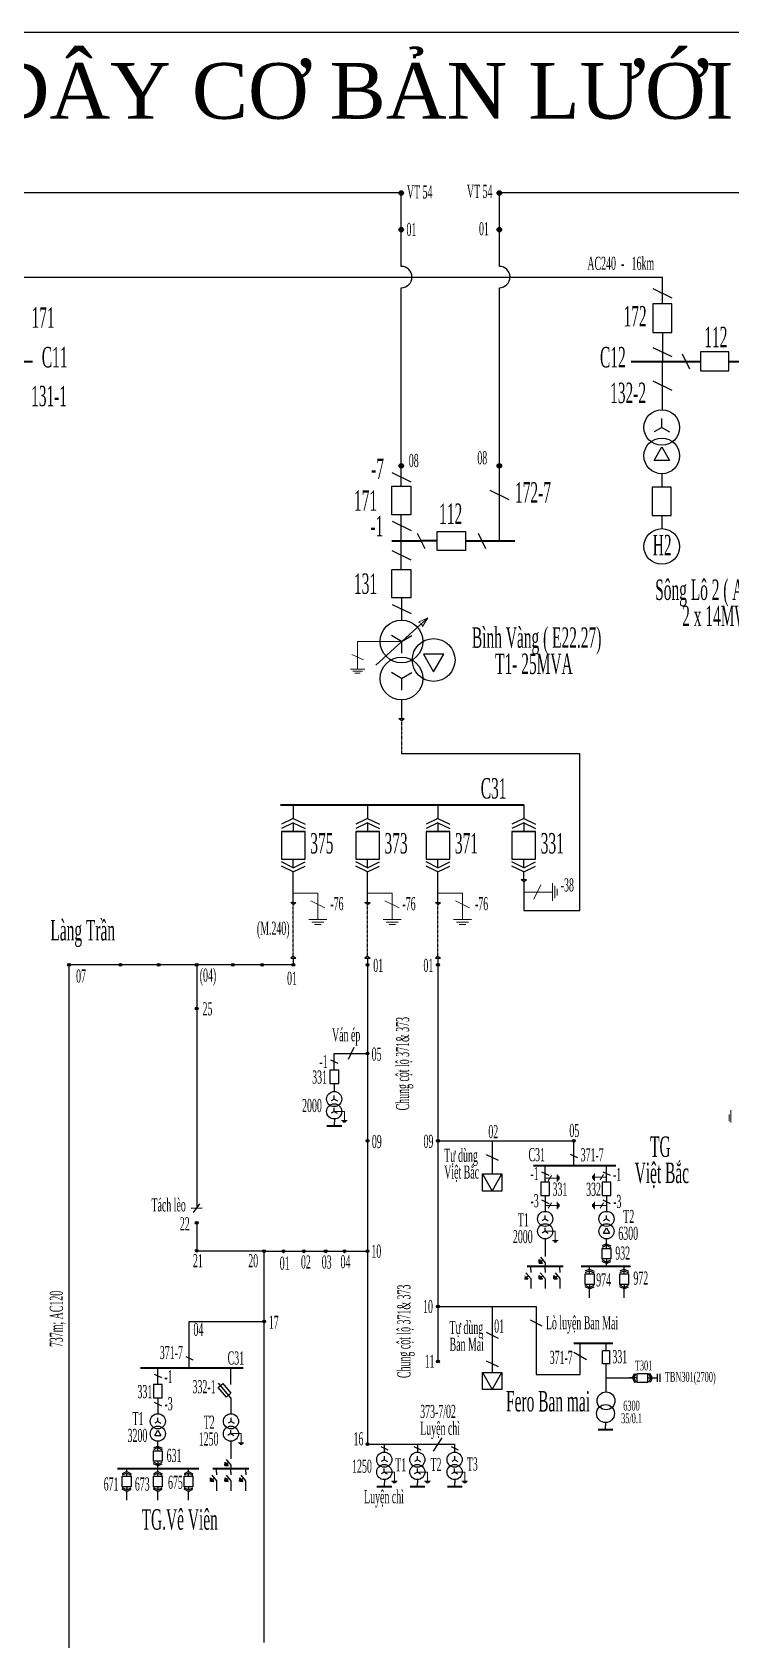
# Model space of a CAD drawing. Header units: inches. Extents: x 5954 to 16840, y 1852 to 5708.
# Drawn here: x 15356 to 15625, y 2912 to 3532 of the extents above; entities that cross this region are included whole.
import ezdxf

# ---------------------------------------------------------------- set-up
doc = ezdxf.new("R2010")
doc.units = ezdxf.units.IN
doc.header["$LTSCALE"] = 0.007
doc.header["$MEASUREMENT"] = 0
doc.linetypes.add('DASHED2', pattern=[0.375, 0.25, -0.125])
doc.linetypes.add('HIDDENX2', pattern=[0.75, 0.5, -0.25])
doc.layers.get('0').update_dxf_attribs({"color": 8, "lineweight": 25})
for name, color, linetype, lineweight in [('0.4+6kV', 6, 'Continuous', 25), ('Cap 35', 30, 'HIDDENX2', 25), ('Du kien', 3, 'DASHED2', 35), ('DZ 22+10', 170, 'Continuous', 25), ('DZ 35', 30, 'Continuous', 25), ('DZ110', 1, 'Continuous', 25), ('TC 110', 1, 'Continuous', 35), ('TC 35', 30, 'Continuous', 35), ('TC04', 6, 'Continuous', 35), ('Tiep dat', 7, 'Continuous', 15)]:
    doc.layers.add(name, color=color, linetype=linetype, lineweight=lineweight)
doc.layers.add('Chu', color=7, linetype='Continuous')
doc.layers.add('so', color=7, linetype='Continuous')
doc.styles.add('chu', font='times.ttf', dxfattribs={"width": 0.5, "height": 0.2})
doc.styles.get("Standard").update_dxf_attribs({"font": 'tahoma.ttf'})

msp = doc.modelspace()

# ---------------------------------------------------------------- hatches: boundary and pattern name
at = {"layer": '0.4+6kV'}
for points in [[(15552.6, 3056.83), (15551.99, 3057.55), (15551.39, 3058.28), (15551.3, 3056.97)], [(15547.01, 3050.74), (15546.41, 3051.47), (15545.8, 3052.19), (15545.72, 3050.89)], [(15552.58, 3050.74), (15551.98, 3051.47), (15551.37, 3052.19), (15551.29, 3050.89)], [(15558.26, 3050.74), (15557.66, 3051.47), (15557.05, 3052.19), (15556.97, 3050.89)], [(15431.36, 2978.76), (15430.76, 2979.48), (15430.15, 2980.21), (15430.07, 2978.91)], [(15425.78, 2972.67), (15425.18, 2973.4), (15424.57, 2974.13), (15424.48, 2972.82)], [(15431.35, 2972.67), (15430.75, 2973.4), (15430.14, 2974.13), (15430.05, 2972.82)], [(15437.03, 2972.67), (15436.43, 2973.4), (15435.82, 2974.13), (15435.73, 2972.82)]]:
    msp.add_hatch(color=256, dxfattribs=at).paths.add_polyline_path(points)
at = {"layer": 'DZ 35'}
for points in [[(15369.39, 3172.03, 1), (15370.47, 3172.03, 1)], [(15389.29, 3172.03, 1), (15390.37, 3172.03, 1)], [(15403.96, 3172.03, 1), (15405.04, 3172.03, 1)], [(15418.65, 3172.03, 1), (15419.73, 3172.03, 1)], [(15432.56, 3172.03, -1), (15433.64, 3172.03, -1)], [(15443.91, 3172.03, -1), (15444.99, 3172.03, -1)], [(15455.93, 3172.03, -1), (15457.01, 3172.03, -1)], [(15484.59, 3172.03, -1), (15485.67, 3172.03, -1)], [(15511.74, 3172.03, -1), (15512.82, 3172.03, -1)], [(15418.65, 3155.22, 1), (15419.73, 3155.22, 1)], [(15484.59, 3137.83, -1), (15485.67, 3137.83, -1)], [(15484.59, 3104.06, 1), (15485.67, 3104.06, 1)], [(15511.74, 3104.06, 1), (15512.82, 3104.06, 1)], [(15564.17, 3104.06, 1), (15565.25, 3104.06, 1)], [(15418.65, 3072.45, 1), (15419.73, 3072.45, 1)], [(15418.65, 3061.74, 1), (15419.73, 3061.74, 1)], [(15444.71, 3061.49, 1), (15445.79, 3061.49, 1)], [(15452.16, 3061.49, 1), (15453.24, 3061.49, 1)], [(15459.96, 3061.49, 1), (15461.04, 3061.49, 1)], [(15468.43, 3061.49, 1), (15469.51, 3061.49, 1)], [(15475.68, 3061.49, 1), (15476.76, 3061.49, 1)], [(15484.59, 3061.49, 1), (15485.67, 3061.49, 1)], [(15511.74, 3040.17, 1), (15512.82, 3040.17, 1)], [(15444.71, 3034.37, -1), (15445.79, 3034.37, -1)], [(15511.74, 3018.96, 1), (15512.82, 3018.96, 1)], [(15484.59, 2987.07, -1), (15485.67, 2987.07, -1)]]:
    msp.add_hatch(color=256, dxfattribs=at).paths.add_polyline_path(points)
at = {"layer": 'DZ110'}
for points in [[(15497.26, 3469.78, 1), (15498.98, 3469.78, 1)], [(15535.11, 3469.78, 1), (15536.84, 3469.78, 1)], [(15497.26, 3455.61, 1), (15498.98, 3455.61, 1)], [(15535.11, 3455.61, 1), (15536.84, 3455.61, 1)], [(15497.26, 3364.52, 1), (15498.98, 3364.52, 1)], [(15535.11, 3364.52, 1), (15536.84, 3364.52, 1)]]:
    msp.add_hatch(color=1, dxfattribs=at).paths.add_polyline_path(points)

# ---------------------------------------------------------------- linework, layer by layer
at = {"color": 0}
msp.add_lwpolyline([(16839.72, 1851.86), (14499.79, 1851.86), (14499.79, 3531.81), (16839.72, 3531.81)], close=True, dxfattribs=at)
at = {"layer": '0.4+6kV', "color": 6}
for p, q in [((15595.65, 3366.61), (15598.63, 3371.78)), ((15598.63, 3371.78), (15601.62, 3366.61)), ((15601.62, 3366.61), (15595.65, 3366.61)), ((15598.63, 3361.46), (15598.63, 3356.29)), ((15598.63, 3345.3), (15598.63, 3340.28)), ((15598.63, 3344.24), (15598.63, 3340.28)), ((15598.63, 3336.63), (15598.63, 3336.63))]:
    msp.add_line(p, q, dxfattribs=at)
at = {"layer": '0.4+6kV'}
for p, q in [((15472.26, 3115.47), (15471.09, 3114.8)), ((15472.26, 3115.47), (15472.26, 3116.82)), ((15472.26, 3115.47), (15473.42, 3114.8)), ((15472.33, 3112.55), (15472.33, 3111.27)), ((15472.33, 3109.85), (15472.33, 3111.27)), ((15553.64, 3069.22), (15553.64, 3070.57)), ((15576.15, 3068.55), (15577.31, 3070.57)), ((15577.31, 3070.57), (15578.48, 3068.55)), ((15553.64, 3069.22), (15552.48, 3068.55)), ((15553.64, 3069.22), (15554.8, 3068.55)), ((15553.64, 3066.3), (15553.64, 3059.51)), ((15577.31, 3064.41), (15575.6, 3063.58)), ((15577.31, 3063.83), (15575.6, 3063)), ((15576.15, 3068.55), (15578.48, 3068.55)), ((15577.31, 3064.41), (15577.31, 3066.32)), ((15577.31, 3064.41), (15579.03, 3063.58)), ((15577.31, 3063.83), (15579.03, 3063)), ((15577.31, 3062.63), (15577.31, 3063.83)), ((15551.3, 3056.97), (15551.39, 3058.28)), ((15551.39, 3058.28), (15551.99, 3057.55)), ((15551.79, 3059.26), (15553.64, 3057.05)), ((15552.01, 3057.57), (15552.72, 3058.16)), ((15577.31, 3057.34), (15575.6, 3058.17)), ((15577.31, 3058.54), (15577.31, 3057.34)), ((15577.31, 3057.34), (15579.03, 3058.17)), ((15546.21, 3053.18), (15548.06, 3050.96)), ((15546.41, 3051.47), (15547.01, 3050.74)), ((15546.43, 3051.48), (15547.13, 3052.07)), ((15548.07, 3054.35), (15548.07, 3055.77)), ((15548.07, 3054.35), (15548.07, 3053.29)), ((15551.29, 3050.89), (15551.37, 3052.19)), ((15551.3, 3056.97), (15552.6, 3056.83)), ((15551.37, 3052.19), (15551.98, 3051.47)), ((15551.78, 3053.18), (15553.63, 3050.96)), ((15551.98, 3051.47), (15552.58, 3050.74)), ((15551.99, 3057.55), (15552.6, 3056.83)), ((15551.99, 3051.48), (15552.7, 3052.07)), ((15553.64, 3057.05), (15553.64, 3055.77)), ((15553.64, 3054.35), (15553.64, 3055.77)), ((15553.64, 3054.35), (15553.64, 3053.29)), ((15556.97, 3050.89), (15557.05, 3052.19)), ((15557.05, 3052.19), (15557.66, 3051.47)), ((15557.46, 3053.18), (15559.31, 3050.96)), ((15557.66, 3051.47), (15558.26, 3050.74)), ((15557.68, 3051.48), (15558.38, 3052.07)), ((15559.32, 3054.35), (15559.32, 3055.77)), ((15559.32, 3054.35), (15559.32, 3053.29)), ((15570.77, 3054.6), (15569.05, 3053.77)), ((15570.77, 3054.02), (15569.05, 3053.19)), ((15570.77, 3054.6), (15570.77, 3055.77)), ((15570.77, 3054.6), (15572.49, 3053.77)), ((15570.77, 3054.02), (15572.49, 3053.19)), ((15570.77, 3052.82), (15570.77, 3054.02)), ((15577.31, 3056.76), (15575.6, 3057.6)), ((15577.31, 3056.76), (15579.03, 3057.6)), ((15577.31, 3055.77), (15577.31, 3056.76)), ((15584.14, 3054.6), (15582.42, 3053.77)), ((15584.14, 3054.02), (15582.42, 3053.19)), ((15584.14, 3054.6), (15584.14, 3055.77)), ((15584.14, 3054.6), (15585.86, 3053.77)), ((15584.14, 3052.82), (15584.14, 3054.02)), ((15584.14, 3054.02), (15585.86, 3053.19)), ((15545.72, 3050.89), (15547.01, 3050.74)), ((15548.06, 3050.96), (15548.06, 3047.1)), ((15551.29, 3050.89), (15552.58, 3050.74)), ((15553.63, 3050.96), (15553.63, 3047.1)), ((15556.97, 3050.89), (15558.26, 3050.74)), ((15559.31, 3050.96), (15559.31, 3047.1)), ((15570.77, 3047.53), (15569.05, 3048.37)), ((15570.77, 3046.96), (15569.05, 3047.79)), ((15570.77, 3048.74), (15570.77, 3047.53)), ((15570.77, 3047.53), (15572.49, 3048.37)), ((15570.77, 3046.96), (15572.49, 3047.79)), ((15570.77, 3043.6), (15570.77, 3046.96)), ((15584.14, 3047.53), (15582.42, 3048.37)), ((15584.14, 3046.96), (15582.42, 3047.79)), ((15584.14, 3048.74), (15584.14, 3047.53)), ((15584.14, 3047.53), (15585.86, 3048.37)), ((15584.14, 3046.96), (15585.86, 3047.79)), ((15584.14, 3043.6), (15584.14, 3046.96)), ((15587.31, 3012.66), (15586.14, 3012.66)), ((15403.04, 2990.48), (15404.2, 2992.5)), ((15403.04, 2990.48), (15405.36, 2990.48)), ((15404.2, 2992.5), (15405.36, 2990.48)), ((15432.41, 2991.15), (15431.24, 2990.48)), ((15432.41, 2991.15), (15432.41, 2992.5)), ((15432.41, 2991.15), (15433.57, 2990.48)), ((15576.94, 2995.44), (15576.94, 2994.16)), ((15576.94, 2992.74), (15576.94, 2994.16)), ((15404.2, 2986.34), (15402.48, 2985.51)), ((15404.2, 2985.76), (15402.48, 2984.93)), ((15404.2, 2986.34), (15404.2, 2988.25)), ((15404.2, 2986.34), (15405.92, 2985.51)), ((15404.2, 2985.76), (15405.92, 2984.93)), ((15404.2, 2984.56), (15404.2, 2985.76)), ((15432.41, 2988.23), (15432.41, 2981.44)), ((15392.19, 2976.53), (15392.19, 2977.7)), ((15404.2, 2979.27), (15402.48, 2980.11)), ((15404.2, 2978.7), (15402.48, 2979.53)), ((15404.2, 2980.48), (15404.2, 2979.27)), ((15404.2, 2979.27), (15405.92, 2980.11)), ((15404.2, 2978.7), (15405.92, 2979.53)), ((15404.2, 2977.7), (15404.2, 2978.7)), ((15404.2, 2976.53), (15404.2, 2977.7)), ((15416.04, 2976.53), (15416.04, 2977.7)), ((15426.84, 2976.28), (15426.84, 2977.7)), ((15430.07, 2978.91), (15430.15, 2980.21)), ((15430.07, 2978.91), (15431.36, 2978.76)), ((15430.15, 2980.21), (15430.76, 2979.48)), ((15430.56, 2981.2), (15432.41, 2978.98)), ((15430.76, 2979.48), (15431.36, 2978.76)), ((15430.78, 2979.5), (15431.48, 2980.09)), ((15432.41, 2978.98), (15432.41, 2977.7)), ((15432.41, 2976.28), (15432.41, 2977.7)), ((15438.09, 2976.28), (15438.09, 2977.7)), ((15491.56, 2976.34), (15491.56, 2977.69)), ((15504.33, 2976.34), (15504.33, 2977.69)), ((15518.71, 2976.34), (15518.71, 2977.69)), ((15392.19, 2976.53), (15390.47, 2975.7)), ((15392.19, 2975.96), (15390.47, 2975.12)), ((15392.19, 2976.53), (15393.91, 2975.7)), ((15392.19, 2975.96), (15393.91, 2975.12)), ((15392.19, 2974.75), (15392.19, 2975.96)), ((15404.2, 2976.53), (15402.48, 2975.7)), ((15404.2, 2975.96), (15402.48, 2975.12)), ((15404.2, 2976.53), (15405.92, 2975.7)), ((15404.2, 2975.96), (15405.92, 2975.12)), ((15404.2, 2974.75), (15404.2, 2975.96)), ((15416.04, 2976.53), (15414.32, 2975.7)), ((15416.04, 2975.96), (15414.32, 2975.12)), ((15416.04, 2976.53), (15417.76, 2975.7)), ((15416.04, 2974.75), (15416.04, 2975.96)), ((15416.04, 2975.96), (15417.76, 2975.12)), ((15424.48, 2972.82), (15424.57, 2974.13)), ((15424.48, 2972.82), (15425.78, 2972.67)), ((15424.57, 2974.13), (15425.18, 2973.4)), ((15424.98, 2975.11), (15426.82, 2972.9)), ((15425.18, 2973.4), (15425.78, 2972.67)), ((15425.19, 2973.41), (15425.9, 2974)), ((15426.82, 2972.9), (15426.82, 2969.04)), ((15426.84, 2976.28), (15426.84, 2975.22)), ((15430.05, 2972.82), (15430.14, 2974.13)), ((15430.05, 2972.82), (15431.35, 2972.67)), ((15430.14, 2974.13), (15430.75, 2973.4)), ((15430.55, 2975.11), (15432.39, 2972.9)), ((15430.75, 2973.4), (15431.35, 2972.67)), ((15430.76, 2973.41), (15431.47, 2974)), ((15432.39, 2972.9), (15432.39, 2969.04)), ((15432.41, 2976.28), (15432.41, 2975.22)), ((15435.73, 2972.82), (15435.82, 2974.13)), ((15435.73, 2972.82), (15437.03, 2972.67)), ((15435.82, 2974.13), (15436.43, 2973.4)), ((15436.23, 2975.11), (15438.07, 2972.9)), ((15436.43, 2973.4), (15437.03, 2972.67)), ((15436.44, 2973.41), (15437.15, 2974)), ((15438.07, 2972.9), (15438.07, 2969.04)), ((15438.09, 2976.28), (15438.09, 2975.22)), ((15491.56, 2976.34), (15490.4, 2975.67)), ((15491.56, 2976.34), (15492.73, 2975.67)), ((15491.63, 2973.42), (15491.63, 2972.14)), ((15491.63, 2970.72), (15491.63, 2972.14)), ((15504.33, 2976.34), (15503.16, 2975.67)), ((15504.33, 2976.34), (15505.49, 2975.67)), ((15504.4, 2973.42), (15504.4, 2972.14)), ((15504.4, 2970.72), (15504.4, 2972.14)), ((15518.71, 2976.34), (15517.54, 2975.67)), ((15518.71, 2976.34), (15519.87, 2975.67)), ((15518.78, 2973.42), (15518.78, 2972.14)), ((15518.78, 2970.72), (15518.78, 2972.14)), ((15392.19, 2969.47), (15390.47, 2970.3)), ((15392.19, 2968.89), (15390.47, 2969.72)), ((15392.19, 2970.67), (15392.19, 2969.47)), ((15392.19, 2969.47), (15393.91, 2970.3)), ((15392.19, 2968.89), (15393.91, 2969.72)), ((15392.19, 2965.53), (15392.19, 2968.89)), ((15404.2, 2969.47), (15402.48, 2970.3)), ((15404.2, 2968.89), (15402.48, 2969.72)), ((15404.2, 2970.67), (15404.2, 2969.47)), ((15404.2, 2969.47), (15405.92, 2970.3)), ((15404.2, 2968.89), (15405.92, 2969.72)), ((15404.2, 2965.53), (15404.2, 2968.89)), ((15416.04, 2969.47), (15414.32, 2970.3)), ((15416.04, 2968.89), (15414.32, 2969.72)), ((15416.04, 2970.67), (15416.04, 2969.47)), ((15416.04, 2969.47), (15417.76, 2970.3)), ((15416.04, 2968.89), (15417.76, 2969.72)), ((15416.04, 2965.53), (15416.04, 2968.89))]:
    msp.add_line(p, q, dxfattribs=at)
for points in [[(15575.6, 3062.63), (15579.03, 3062.63), (15579.03, 3058.54), (15575.6, 3058.54)], [(15569.05, 3052.82), (15572.49, 3052.82), (15572.49, 3048.74), (15569.05, 3048.74)], [(15582.42, 3052.82), (15585.86, 3052.82), (15585.86, 3048.74), (15582.42, 3048.74)], [(15402.48, 2984.56), (15405.92, 2984.56), (15405.92, 2980.48), (15402.48, 2980.48)], [(15390.47, 2974.75), (15393.91, 2974.75), (15393.91, 2970.67), (15390.47, 2970.67)], [(15402.48, 2974.75), (15405.92, 2974.75), (15405.92, 2970.67), (15402.48, 2970.67)], [(15414.32, 2974.75), (15417.76, 2974.75), (15417.76, 2970.67), (15414.32, 2970.67)]]:
    msp.add_lwpolyline(points, close=True, dxfattribs=at)
at = {"layer": '0.4+6kV', "color": 6}
for centre in [(15598.63, 3368.34), (15598.63, 3333.41), (15598.63, 3333.41)]:
    msp.add_circle(centre, 6.87, dxfattribs=at)
at = {"layer": '0.4+6kV'}
for centre, radius in [((15472.26, 3115.47), 2.92), ((15553.64, 3069.22), 2.92), ((15577.31, 3069.22), 2.92), ((15576.94, 2998.9), 3.46), ((15404.2, 2991.15), 2.92), ((15432.41, 2991.15), 2.92), ((15491.56, 2976.34), 2.92), ((15504.33, 2976.34), 2.92), ((15518.71, 2976.34), 2.92)]:
    msp.add_circle(centre, radius, dxfattribs=at)
at = {"layer": 'Cap 35'}
for p, q in [((15498.23, 3266.2), (15498.23, 3253.43)), ((15456.47, 3175.38), (15456.47, 3195.26)), ((15485.13, 3175.38), (15485.13, 3195.26)), ((15512.28, 3175.38), (15512.28, 3195.26))]:
    msp.add_line(p, q, dxfattribs=at)
at = {"layer": 'DZ 22+10', "color": 170}
for p, q in [((15514.54, 3291.88), (15506.67, 3291.88)), ((15506.67, 3291.88), (15510.61, 3285.07)), ((15510.61, 3285.07), (15514.54, 3291.88))]:
    msp.add_line(p, q, dxfattribs=at)
msp.add_circle((15510.61, 3289.61), 8.25, dxfattribs=at)
at = {"layer": 'DZ 35'}
for p, q in [((15498.23, 3282.47), (15494.3, 3284.74)), ((15498.23, 3282.47), (15502.16, 3284.74)), ((15498.23, 3282.47), (15498.23, 3277.93)), ((15498.23, 3274.22), (15498.23, 3267)), ((15498.23, 3266.2), (15497.22, 3267)), ((15497.22, 3267), (15499.24, 3267)), ((15498.23, 3266.2), (15499.24, 3267)), ((15566.99, 3253.43), (15498.23, 3253.43)), ((15566.99, 3192.92), (15566.99, 3253.43)), ((15566.99, 3253.43), (15566.99, 3253.43)), ((15456.47, 3233.71), (15456.47, 3228.46)), ((15485.13, 3233.71), (15485.13, 3228.46)), ((15512.28, 3233.71), (15512.28, 3228.46)), ((15545.39, 3233.71), (15545.39, 3228.46)), ((15456.47, 3228.46), (15451.89, 3226.24)), ((15456.47, 3226.84), (15451.89, 3224.61)), ((15456.47, 3228.46), (15461.05, 3226.24)), ((15456.47, 3226.84), (15456.47, 3223.46)), ((15456.47, 3226.84), (15461.05, 3224.61)), ((15456.47, 3226.21), (15456.47, 3223.46)), ((15485.13, 3228.46), (15480.54, 3226.24)), ((15485.13, 3226.84), (15480.54, 3224.61)), ((15485.13, 3228.46), (15489.71, 3226.24)), ((15485.13, 3226.84), (15485.13, 3223.46)), ((15485.13, 3226.84), (15489.71, 3224.61)), ((15485.13, 3226.21), (15485.13, 3223.46)), ((15512.28, 3228.46), (15507.7, 3226.24)), ((15512.28, 3226.84), (15507.7, 3224.61)), ((15512.28, 3228.46), (15516.86, 3226.24)), ((15512.28, 3226.84), (15512.28, 3223.46)), ((15512.28, 3226.84), (15516.86, 3224.61)), ((15512.28, 3226.21), (15512.28, 3223.46)), ((15545.39, 3228.46), (15540.8, 3226.24)), ((15545.39, 3226.84), (15540.8, 3224.61)), ((15545.39, 3228.46), (15549.97, 3226.24)), ((15545.39, 3226.84), (15545.39, 3223.46)), ((15545.39, 3226.84), (15549.97, 3224.61)), ((15545.39, 3226.21), (15545.39, 3223.46)), ((15451.89, 3223.46), (15461.05, 3223.46)), ((15480.54, 3223.46), (15489.71, 3223.46)), ((15507.7, 3223.46), (15516.86, 3223.46)), ((15540.8, 3223.46), (15549.97, 3223.46)), ((15456.47, 3209.46), (15456.47, 3212.83)), ((15485.13, 3209.46), (15485.13, 3212.83)), ((15512.28, 3209.46), (15512.28, 3212.83)), ((15545.39, 3209.46), (15545.39, 3212.83)), ((15456.47, 3209.46), (15451.89, 3211.68)), ((15456.47, 3207.83), (15451.89, 3210.06)), ((15456.47, 3209.46), (15461.05, 3211.68)), ((15456.47, 3207.83), (15461.05, 3210.06)), ((15456.47, 3199.6), (15456.47, 3207.83)), ((15485.13, 3209.46), (15480.54, 3211.68)), ((15485.13, 3207.83), (15480.54, 3210.06)), ((15485.13, 3209.46), (15489.71, 3211.68)), ((15485.13, 3207.83), (15489.71, 3210.06)), ((15485.13, 3199.6), (15485.13, 3207.83)), ((15512.28, 3209.46), (15507.7, 3211.68)), ((15512.28, 3207.83), (15507.7, 3210.06)), ((15512.28, 3209.46), (15516.86, 3211.68)), ((15512.28, 3207.83), (15516.86, 3210.06)), ((15512.28, 3196.06), (15512.28, 3207.83)), ((15545.39, 3209.46), (15540.8, 3211.68)), ((15545.39, 3207.83), (15540.8, 3210.06)), ((15545.39, 3209.46), (15549.97, 3211.68)), ((15545.39, 3207.83), (15549.97, 3210.06)), ((15545.39, 3204.89), (15545.39, 3207.83)), ((15545.39, 3204.09), (15544.37, 3204.89)), ((15544.37, 3204.89), (15546.4, 3204.89)), ((15545.39, 3204.09), (15546.4, 3204.89)), ((15545.39, 3204.09), (15545.39, 3192.92)), ((15456.47, 3195.26), (15455.46, 3196.06)), ((15455.46, 3196.06), (15457.48, 3196.06)), ((15456.47, 3196.06), (15456.47, 3199.6)), ((15456.47, 3195.26), (15457.48, 3196.06)), ((15485.13, 3195.26), (15484.11, 3196.06)), ((15484.11, 3196.06), (15486.14, 3196.06)), ((15485.13, 3196.06), (15485.13, 3199.6)), ((15485.13, 3195.26), (15486.14, 3196.06)), ((15512.28, 3195.26), (15511.27, 3196.06)), ((15511.27, 3196.06), (15513.29, 3196.06)), ((15512.28, 3195.26), (15513.29, 3196.06)), ((15545.39, 3192.92), (15566.99, 3192.92)), ((15369.93, 2866.73), (15369.93, 3172.03)), ((15457.01, 3172.03), (15369.93, 3172.03)), ((15419.19, 3172.03), (15419.19, 3154.68)), ((15456.47, 3175.38), (15455.46, 3174.58)), ((15455.46, 3174.58), (15457.48, 3174.58)), ((15456.47, 3175.38), (15457.48, 3174.58)), ((15456.47, 3174.58), (15456.47, 3172.03)), ((15485.13, 3175.38), (15484.11, 3174.58)), ((15484.11, 3174.58), (15486.14, 3174.58)), ((15485.13, 3172.03), (15484.59, 3172.03)), ((15485.13, 3175.38), (15486.14, 3174.58)), ((15485.13, 3174.58), (15485.13, 2987.07)), ((15512.28, 3175.38), (15511.27, 3174.58)), ((15511.27, 3174.58), (15513.29, 3174.58)), ((15512.28, 3175.38), (15513.29, 3174.58)), ((15512.28, 3174.58), (15512.28, 3018.96)), ((15419.19, 3155.22), (15419.19, 3078.08)), ((15479.8, 3140.12), (15477.58, 3135.54)), ((15470.88, 3135.38), (15473.63, 3134.04)), ((15472.26, 3137.83), (15485.13, 3137.83)), ((15472.26, 3131.36), (15472.26, 3137.83)), ((15472.26, 3126.2), (15472.26, 3123.16)), ((15472.29, 3120.22), (15471.13, 3119.55)), ((15472.29, 3120.22), (15472.29, 3121.57)), ((15472.29, 3120.22), (15473.46, 3119.55)), ((15512.24, 3104.06), (15564.71, 3104.06)), ((15533.21, 3104.06), (15533.21, 3091.34)), ((15564.71, 3094.62), (15564.71, 3104.06)), ((15530.92, 3098.81), (15535.5, 3096.59)), ((15563.34, 3098.98), (15566.09, 3097.65)), ((15529.43, 3091.34), (15533.21, 3084.73)), ((15533.21, 3084.73), (15536.98, 3091.34)), ((15552.26, 3092.17), (15555.01, 3090.83)), ((15553.64, 3088.15), (15553.64, 3094.62)), ((15575.94, 3092.17), (15578.69, 3090.83)), ((15577.31, 3088.15), (15577.31, 3094.62)), ((15553.64, 3082.99), (15553.64, 3076.91)), ((15577.31, 3082.99), (15577.31, 3076.91)), ((15552.26, 3081.32), (15555.01, 3079.98)), ((15575.94, 3081.32), (15578.69, 3079.98)), ((15419.19, 3072.99), (15419.19, 3061.49)), ((15553.68, 3073.97), (15552.51, 3073.3)), ((15553.68, 3073.97), (15553.68, 3075.31)), ((15553.68, 3073.97), (15554.84, 3073.3)), ((15577.35, 3073.97), (15576.19, 3073.3)), ((15577.35, 3073.97), (15577.35, 3075.31)), ((15577.35, 3073.97), (15578.51, 3073.3)), ((15445.93, 3061.49), (15419.19, 3061.49)), ((15445.25, 2910.59), (15445.25, 3061.49)), ((15445.46, 3061.49), (15485.13, 3061.49)), ((15512.28, 3040.17), (15550.11, 3040.17)), ((15533.21, 3040.17), (15533.21, 3014.74)), ((15550.11, 3040.17), (15550.11, 3014.01)), ((15416.35, 3016.55), (15416.35, 3034.37)), ((15416.35, 3034.37), (15445.46, 3034.37)), ((15547.82, 3035.01), (15552.4, 3032.78)), ((15530.92, 3030.26), (15535.5, 3028.04)), ((15414.97, 3020.92), (15417.72, 3019.58)), ((15564.67, 3022.63), (15569.62, 3019.72)), ((15567.14, 3014.01), (15567.14, 3026.01)), ((15577.13, 3023.29), (15577.13, 3026.01)), ((15404.2, 3010.08), (15404.2, 3016.55)), ((15432.41, 3010.08), (15432.41, 3016.55)), ((15529.43, 3014.74), (15533.21, 3008.13)), ((15530.92, 3019.24), (15535.5, 3017.02)), ((15533.21, 3008.13), (15536.98, 3014.74)), ((15577.13, 3007.28), (15577.13, 3018.05)), ((15587.31, 3012.66), (15588.15, 3014.38)), ((15587.89, 3012.66), (15588.72, 3014.38)), ((15594.38, 3012.66), (15593.55, 3014.38)), ((15594.96, 3012.66), (15594.12, 3014.38)), ((15596.85, 3014.2), (15596.85, 3011.13)), ((15597.91, 3014.2), (15597.91, 3011.13)), ((15402.82, 3014.1), (15405.57, 3012.77)), ((15432.41, 3004.93), (15427.58, 3010.68)), ((15550.11, 3014.01), (15567.14, 3014.01)), ((15577.13, 3012.66), (15587.31, 3012.66)), ((15587.31, 3012.66), (15588.15, 3010.94)), ((15587.89, 3012.66), (15588.72, 3010.94)), ((15589.09, 3012.66), (15587.89, 3012.66)), ((15593.18, 3012.66), (15594.38, 3012.66)), ((15594.38, 3012.66), (15593.55, 3010.94)), ((15594.96, 3012.66), (15594.12, 3010.94)), ((15594.96, 3012.66), (15596.85, 3012.66)), ((15402.82, 3003.25), (15405.57, 3001.91)), ((15404.2, 3004.93), (15404.2, 2998.85)), ((15432.41, 3004.93), (15432.41, 2998.85)), ((15404.24, 2995.9), (15403.07, 2995.23)), ((15404.24, 2995.9), (15404.24, 2997.25)), ((15404.24, 2995.9), (15405.4, 2995.23)), ((15432.44, 2995.9), (15431.28, 2995.23)), ((15432.44, 2995.9), (15432.44, 2997.25)), ((15432.44, 2995.9), (15433.61, 2995.23)), ((15513.78, 2989.59), (15510.39, 2984.42)), ((15485.13, 2987.07), (15518.71, 2987.07)), ((15490.19, 2986.22), (15492.93, 2984.89)), ((15491.56, 2987.07), (15491.56, 2984.03)), ((15502.96, 2986.22), (15505.7, 2984.89)), ((15504.33, 2987.07), (15504.33, 2984.03)), ((15517.34, 2986.22), (15520.08, 2984.89)), ((15518.71, 2987.07), (15518.71, 2984.03)), ((15491.6, 2981.09), (15490.43, 2980.42)), ((15491.6, 2981.09), (15491.6, 2982.44)), ((15491.6, 2981.09), (15492.76, 2980.42)), ((15504.37, 2981.09), (15503.2, 2980.42)), ((15504.37, 2981.09), (15504.37, 2982.44)), ((15504.37, 2981.09), (15505.53, 2980.42)), ((15518.74, 2981.09), (15517.58, 2980.42)), ((15518.74, 2981.09), (15518.74, 2982.44)), ((15518.74, 2981.09), (15519.91, 2980.42))]:
    msp.add_line(p, q, dxfattribs=at)
for points in [[(15451.89, 3212.83), (15461.05, 3212.83), (15461.05, 3223.46), (15451.89, 3223.46)], [(15480.54, 3212.83), (15489.71, 3212.83), (15489.71, 3223.46), (15480.54, 3223.46)], [(15507.7, 3212.83), (15516.86, 3212.83), (15516.86, 3223.46), (15507.7, 3223.46)], [(15540.8, 3212.83), (15549.97, 3212.83), (15549.97, 3223.46), (15540.8, 3223.46)], [(15470.54, 3131.36), (15470.54, 3126.2), (15473.98, 3126.2), (15473.98, 3131.36)], [(15529.43, 3084.73), (15529.43, 3091.34), (15536.98, 3091.34), (15536.98, 3084.73)], [(15551.92, 3088.15), (15551.92, 3082.99), (15555.36, 3082.99), (15555.36, 3088.15)], [(15575.6, 3088.15), (15575.6, 3082.99), (15579.03, 3082.99), (15579.03, 3088.15)], [(15575.82, 3018.05), (15575.82, 3023.29), (15578.44, 3023.29), (15578.44, 3018.05)], [(15529.43, 3008.13), (15529.43, 3014.74), (15536.98, 3014.74), (15536.98, 3008.13)], [(15589.09, 3010.94), (15589.09, 3014.38), (15593.18, 3014.38), (15593.18, 3010.94)], [(15402.48, 3010.08), (15402.48, 3004.93), (15405.92, 3004.93), (15405.92, 3010.08)], [(15427.46, 3009), (15429.25, 3010.5), (15432.41, 3006.73), (15430.63, 3005.23)]]:
    msp.add_lwpolyline(points, close=True, dxfattribs=at)
for centre, radius in [((15498.23, 3282.47), 8.25), ((15369.93, 3172.03), 0.54), ((15389.83, 3172.03), 0.54), ((15404.5, 3172.03), 0.54), ((15419.19, 3172.03), 0.54), ((15433.1, 3172.03), 0.54), ((15444.45, 3172.03), 0.54), ((15456.47, 3172.03), 0.54), ((15485.13, 3172.03), 0.54), ((15512.28, 3172.03), 0.54), ((15419.19, 3155.22), 0.54), ((15485.13, 3137.83), 0.54), ((15472.26, 3120.24), 2.92), ((15485.13, 3104.06), 0.54), ((15512.28, 3104.06), 0.54), ((15564.71, 3104.06), 0.54), ((15553.64, 3073.99), 2.92), ((15577.31, 3073.99), 2.92), ((15419.19, 3072.45), 0.54), ((15419.19, 3061.74), 0.54), ((15445.25, 3061.49), 0.54), ((15452.7, 3061.49), 0.54), ((15460.5, 3061.49), 0.54), ((15468.97, 3061.49), 0.54), ((15476.22, 3061.49), 0.54), ((15485.13, 3061.49), 0.54), ((15512.28, 3040.17), 0.54), ((15445.25, 3034.37), 0.54), ((15512.28, 3018.96), 0.54), ((15577.13, 3003.81), 3.46), ((15404.2, 2995.92), 2.92), ((15432.41, 2995.92), 2.92), ((15485.13, 2987.07), 0.54), ((15491.56, 2981.11), 2.92), ((15504.33, 2981.11), 2.92), ((15518.71, 2981.11), 2.92)]:
    msp.add_circle(centre, radius, dxfattribs=at)
at = {"layer": 'DZ110', "color": 1}
for p, q in [((15499.03, 3469.78), (14518.32, 3469.78)), ((15498.12, 3441.45), (15498.12, 3469.78)), ((15705.47, 3469.78), (15535.11, 3469.78)), ((15535.97, 3441.45), (15535.97, 3469.78)), ((15498.12, 3441.45), (15498.12, 3459.97)), ((15348.95, 3437.33), (15598.87, 3437.33)), ((15598.87, 3426.94), (15598.87, 3437.33)), ((15498.12, 3356.64), (15498.12, 3433.22)), ((15535.97, 3335.56), (15535.97, 3433.22)), ((15595.21, 3432.94), (15602.54, 3429.38)), ((15598.87, 3415.95), (15598.87, 3404.81)), ((15595.21, 3410.22), (15602.54, 3406.67)), ((15606.47, 3407.74), (15609.31, 3401.87)), ((15598.87, 3386.16), (15598.87, 3404.81)), ((15595.21, 3397.26), (15602.54, 3393.7)), ((15598.63, 3379.29), (15598.63, 3382.73)), ((15598.63, 3379.29), (15595.65, 3377.57)), ((15598.63, 3379.29), (15601.62, 3377.57)), ((15494.45, 3361.9), (15501.79, 3358.34)), ((15532.31, 3355.06), (15539.64, 3351.51)), ((15494.56, 3343.14), (15501.9, 3339.58)), ((15498.12, 3335.56), (15498.12, 3345.64)), ((15504.32, 3338.49), (15507.16, 3332.63)), ((15511.98, 3331.9), (15511.98, 3339.23)), ((15511.98, 3339.23), (15522.97, 3339.23)), ((15522.97, 3339.23), (15522.97, 3331.9)), ((15527.79, 3338.49), (15530.63, 3332.63)), ((15494.45, 3331.84), (15501.79, 3328.28)), ((15498.12, 3324.56), (15498.12, 3335.56)), ((15523.09, 3331.9), (15512.09, 3331.9)), ((15522.97, 3335.56), (15529.21, 3335.56)), ((15498.23, 3313.56), (15498.23, 3305.01)), ((15494.56, 3311.06), (15501.9, 3307.51)), ((15498.23, 3296.76), (15494.3, 3299.03)), ((15498.23, 3296.76), (15502.16, 3299.03)), ((15498.23, 3296.76), (15498.23, 3292.22)), ((15421.27, 3078.13), (15417.1, 3078.03)), ((15417.98, 3076.46), (15420.45, 3079.78))]:
    msp.add_line(p, q, dxfattribs=at)
for points in [[(15602.54, 3415.95), (15602.54, 3426.94), (15595.21, 3426.94), (15595.21, 3415.95)], [(15624.53, 3408.47), (15613.53, 3408.47), (15613.53, 3401.14), (15624.53, 3401.14)], [(15494.45, 3345.64), (15494.45, 3356.64), (15501.79, 3356.64), (15501.79, 3345.64)], [(15602.3, 3345.3), (15602.3, 3356.29), (15594.97, 3356.29), (15594.97, 3345.3)], [(15494.45, 3313.56), (15494.45, 3324.56), (15501.79, 3324.56), (15501.79, 3313.56)]]:
    msp.add_lwpolyline(points, close=True, dxfattribs=at)
for centre, radius in [((15498.12, 3469.78), 0.864), ((15535.97, 3469.78), 0.864), ((15498.12, 3455.61), 0.864), ((15535.97, 3455.61), 0.864), ((15598.63, 3379.29), 6.87), ((15498.12, 3364.52), 0.864), ((15535.97, 3364.52), 0.864), ((15498.23, 3296.76), 8.25)]:
    msp.add_circle(centre, radius, dxfattribs=at)
for centre in [(15498.12, 3437.33), (15535.97, 3437.33)]:
    msp.add_arc(centre, 4.12, 270, 90, dxfattribs=at)
at = {"layer": 'TC 110', "color": 1}
for p, q in [((15331.43, 3404.81), (15355.84, 3404.81)), ((15586.8, 3404.81), (15613.53, 3404.81)), ((15624.53, 3404.81), (15648.94, 3404.81)), ((15494.47, 3335.56), (15505.74, 3335.56)), ((15511.98, 3335.56), (15505.74, 3335.56)), ((15522.97, 3335.56), (15541.98, 3335.56))]:
    msp.add_line(p, q, dxfattribs=at)
at = {"layer": 'TC 35'}
for p, q in [((15451.49, 3233.71), (15545.39, 3233.71)), ((15549.13, 3094.62), (15580.88, 3094.62)), ((15564.68, 3026.01), (15579.79, 3026.01)), ((15397.51, 3016.55), (15437.14, 3016.55))]:
    msp.add_line(p, q, dxfattribs=at)
at = {"layer": 'TC04'}
for p, q in [((15469.46, 3109.85), (15475.21, 3109.85)), ((15546.68, 3055.77), (15560.6, 3055.77)), ((15567.55, 3055.77), (15586.56, 3055.77)), ((15574.06, 2992.74), (15579.81, 2992.74)), ((15388.62, 2977.7), (15419.99, 2977.7)), ((15425.45, 2977.7), (15439.37, 2977.7)), ((15488.76, 2970.72), (15494.51, 2970.72)), ((15501.53, 2970.72), (15507.28, 2970.72)), ((15515.91, 2970.72), (15521.66, 2970.72))]:
    msp.add_line(p, q, dxfattribs=at)
at = {"layer": 'Tiep dat'}
for p, q in [((15488.25, 3287.67), (15508.32, 3305.9)), ((15508.32, 3305.9), (15504.73, 3304.2)), ((15508.32, 3305.9), (15506.29, 3302.48)), ((15504.73, 3304.2), (15505.88, 3303.68)), ((15506.29, 3302.48), (15505.88, 3303.68)), ((15498.31, 3296.8), (15481.29, 3296.8)), ((15481.29, 3296.8), (15481.29, 3290.72)), ((15481.29, 3296.8), (15481.29, 3290.72)), ((15481.29, 3296.8), (15481.29, 3290.72)), ((15479.09, 3291.79), (15483.49, 3289.65)), ((15479.09, 3291.79), (15483.49, 3289.65)), ((15479.09, 3291.79), (15483.49, 3289.65)), ((15481.29, 3290.72), (15481.29, 3286.02)), ((15481.29, 3290.72), (15481.29, 3286.02)), ((15481.29, 3290.72), (15481.29, 3286.02)), ((15478.54, 3286.02), (15484.04, 3286.02)), ((15478.54, 3286.02), (15484.04, 3286.02)), ((15478.54, 3286.02), (15484.04, 3286.02)), ((15479.41, 3285.27), (15483.17, 3285.27)), ((15479.41, 3285.27), (15483.17, 3285.27)), ((15479.41, 3285.27), (15483.17, 3285.27)), ((15480.25, 3284.54), (15482.32, 3284.54)), ((15480.25, 3284.54), (15482.32, 3284.54)), ((15480.25, 3284.54), (15482.32, 3284.54)), ((15549.28, 3197.33), (15551.94, 3202.83)), ((15549.28, 3197.33), (15551.94, 3202.83)), ((15549.28, 3197.33), (15551.94, 3202.83)), ((15556.48, 3196.64), (15556.48, 3203.51)), ((15556.48, 3196.64), (15556.48, 3203.51)), ((15556.48, 3196.64), (15556.48, 3203.51)), ((15557.42, 3197.73), (15557.42, 3202.43)), ((15557.42, 3197.73), (15557.42, 3202.43)), ((15557.42, 3197.73), (15557.42, 3202.43)), ((15558.34, 3198.78), (15558.34, 3201.37)), ((15558.34, 3198.78), (15558.34, 3201.37)), ((15558.34, 3198.78), (15558.34, 3201.37)), ((15456.47, 3199.6), (15465.93, 3199.6)), ((15463.18, 3196.65), (15468.68, 3193.98)), ((15463.18, 3196.65), (15468.68, 3193.98)), ((15463.18, 3196.65), (15468.68, 3193.98)), ((15465.93, 3199.6), (15465.93, 3195.31)), ((15465.93, 3199.6), (15465.93, 3195.31)), ((15465.93, 3199.6), (15465.93, 3195.31)), ((15465.93, 3195.31), (15465.93, 3189.44)), ((15465.93, 3195.31), (15465.93, 3189.44)), ((15465.93, 3195.31), (15465.93, 3189.44)), ((15485.13, 3199.6), (15494.59, 3199.6)), ((15491.84, 3196.65), (15497.34, 3193.98)), ((15491.84, 3196.65), (15497.34, 3193.98)), ((15491.84, 3196.65), (15497.34, 3193.98)), ((15494.59, 3199.6), (15494.59, 3195.31)), ((15494.59, 3199.6), (15494.59, 3195.31)), ((15494.59, 3199.6), (15494.59, 3195.31)), ((15494.59, 3195.31), (15494.59, 3189.44)), ((15494.59, 3195.31), (15494.59, 3189.44)), ((15494.59, 3195.31), (15494.59, 3189.44)), ((15512.28, 3199.6), (15521.74, 3199.6)), ((15518.99, 3196.65), (15524.49, 3193.98)), ((15518.99, 3196.65), (15524.49, 3193.98)), ((15518.99, 3196.65), (15524.49, 3193.98)), ((15521.74, 3199.6), (15521.74, 3195.31)), ((15521.74, 3199.6), (15521.74, 3195.31)), ((15521.74, 3199.6), (15521.74, 3195.31)), ((15521.74, 3195.31), (15521.74, 3189.44)), ((15521.74, 3195.31), (15521.74, 3189.44)), ((15521.74, 3195.31), (15521.74, 3189.44)), ((15545.39, 3200.08), (15550.61, 3200.08)), ((15550.61, 3200.08), (15556.48, 3200.08)), ((15550.61, 3200.08), (15556.48, 3200.08)), ((15550.61, 3200.08), (15556.48, 3200.08)), ((15462.49, 3189.44), (15469.37, 3189.44)), ((15462.49, 3189.44), (15469.37, 3189.44)), ((15462.49, 3189.44), (15469.37, 3189.44)), ((15463.58, 3188.5), (15468.28, 3188.5)), ((15463.58, 3188.5), (15468.28, 3188.5)), ((15463.58, 3188.5), (15468.28, 3188.5)), ((15491.15, 3189.44), (15498.03, 3189.44)), ((15491.15, 3189.44), (15498.03, 3189.44)), ((15491.15, 3189.44), (15498.03, 3189.44)), ((15492.24, 3188.5), (15496.94, 3188.5)), ((15492.24, 3188.5), (15496.94, 3188.5)), ((15492.24, 3188.5), (15496.94, 3188.5)), ((15518.31, 3189.44), (15525.18, 3189.44)), ((15518.31, 3189.44), (15525.18, 3189.44)), ((15518.31, 3189.44), (15525.18, 3189.44)), ((15519.39, 3188.5), (15524.09, 3188.5)), ((15519.39, 3188.5), (15524.09, 3188.5)), ((15519.39, 3188.5), (15524.09, 3188.5)), ((15464.64, 3187.59), (15467.23, 3187.59)), ((15464.64, 3187.59), (15467.23, 3187.59)), ((15464.64, 3187.59), (15467.23, 3187.59)), ((15493.29, 3187.59), (15495.88, 3187.59)), ((15493.29, 3187.59), (15495.88, 3187.59)), ((15493.29, 3187.59), (15495.88, 3187.59)), ((15520.45, 3187.59), (15523.04, 3187.59)), ((15520.45, 3187.59), (15523.04, 3187.59)), ((15520.45, 3187.59), (15523.04, 3187.59)), ((15476.17, 3115.47), (15472.26, 3115.47)), ((15476.17, 3115.47), (15476.17, 3111.92)), ((15624.6, 3114.32), (15624.6, 3111.73)), ((15624.6, 3114.32), (15624.6, 3111.73)), ((15624.6, 3114.32), (15624.6, 3111.73)), ((15625.28, 3115.88), (15625.28, 3111.18)), ((15625.28, 3115.88), (15625.28, 3111.18)), ((15625.28, 3115.88), (15625.28, 3111.18)), ((15477.27, 3111.92), (15475.08, 3111.92)), ((15476.92, 3111.62), (15475.42, 3111.62)), ((15476.59, 3111.33), (15475.76, 3111.33)), ((15553.64, 3089.75), (15558.26, 3089.75)), ((15554.79, 3088.71), (15556.05, 3090.79)), ((15558.26, 3091.18), (15558.26, 3088.33)), ((15558.65, 3090.73), (15558.65, 3088.78)), ((15559.03, 3090.29), (15559.03, 3089.22)), ((15571.93, 3089.53), (15571.93, 3090.6)), ((15572.31, 3089.09), (15572.31, 3091.04)), ((15572.7, 3088.64), (15572.7, 3091.49)), ((15577.31, 3090.07), (15572.7, 3090.07)), ((15576.17, 3091.11), (15574.9, 3089.03)), ((15553.64, 3079.15), (15558.26, 3079.15)), ((15554.79, 3078.11), (15556.05, 3080.19)), ((15558.26, 3080.57), (15558.26, 3077.72)), ((15558.65, 3080.12), (15558.65, 3078.17)), ((15559.03, 3079.68), (15559.03, 3078.61)), ((15571.93, 3078.61), (15571.93, 3079.68)), ((15572.31, 3078.17), (15572.31, 3080.12)), ((15572.7, 3077.72), (15572.7, 3080.57)), ((15577.31, 3079.15), (15572.7, 3079.15)), ((15576.17, 3080.19), (15574.9, 3078.11)), ((15557.56, 3069.22), (15553.64, 3069.22)), ((15558.65, 3065.67), (15556.46, 3065.67)), ((15558.31, 3065.37), (15556.81, 3065.37)), ((15557.97, 3065.08), (15557.14, 3065.08)), ((15557.56, 3069.22), (15557.56, 3065.67)), ((15436.32, 2991.15), (15432.41, 2991.15)), ((15436.32, 2991.15), (15436.32, 2987.6)), ((15437.42, 2987.6), (15435.23, 2987.6)), ((15437.07, 2987.3), (15435.57, 2987.3)), ((15436.74, 2987.01), (15435.91, 2987.01)), ((15495.48, 2976.34), (15491.56, 2976.34)), ((15496.57, 2972.79), (15494.38, 2972.79)), ((15496.23, 2972.49), (15494.73, 2972.49)), ((15495.89, 2972.2), (15495.06, 2972.2)), ((15495.48, 2976.34), (15495.48, 2972.79)), ((15508.24, 2976.34), (15504.33, 2976.34)), ((15509.34, 2972.79), (15507.15, 2972.79)), ((15508.99, 2972.49), (15507.5, 2972.49)), ((15508.66, 2972.2), (15507.83, 2972.2)), ((15508.24, 2976.34), (15508.24, 2972.79)), ((15522.62, 2976.34), (15518.71, 2976.34)), ((15523.72, 2972.79), (15521.53, 2972.79)), ((15523.37, 2972.49), (15521.87, 2972.49)), ((15523.04, 2972.2), (15522.21, 2972.2)), ((15522.62, 2976.34), (15522.62, 2972.79))]:
    msp.add_line(p, q, dxfattribs=at)

# ---------------------------------------------------------------- texts
at = {"layer": 'Chu', "style": 'chu', "width": 0.5}
for s, p in [('171', (15355.44, 3417.78)), ('172', (15583.86, 3418.28)), ('112', (15615.04, 3410.28)), ('C11', (15359.42, 3402.49)), ('C12', (15574.81, 3402.49)), ('131-1', (15355.29, 3387.52)), ('132-2', (15578.7, 3388.72)), ('-7', (15486.49, 3359.44)), ('172-7', (15542, 3350.33)), ('171', (15479.88, 3347.2)), ('112', (15512.72, 3342.09)), ('-1', (15486.22, 3337.34)), ('H2', (15595.15, 3329.98)), ('131', (15479.88, 3315.12)), ('C31', (15528.8, 3236.16)), ('375', (15463.01, 3214.97)), ('373', (15491.64, 3214.97)), ('371', (15518.82, 3214.97)), ('331', (15551.93, 3214.97))]:
    msp.add_text(s, height=7.882, dxfattribs=at).set_placement(p)
at = {"layer": 'Chu', "insert": (15163.17, 3519.9), "char_height": 21.48299, "width": 981.9061, "attachment_point": 1}
msp.add_mtext('{\\fTimes New Roman|b0|i0|c0|p18;S\\fTimes New Roman|b0|i0|c163|p18;Ơ\\fTimes New Roman|b0|i0|c0|p18; \\fTimes New Roman|b0|i0|c238|p18;Đ\\fTimes New Roman|b0|i0|c0|p18;Ồ KẾT DÂY CƠ BẢN L\\fTimes New Roman|b0|i0|c163|p18;Ư\\fTimes New Roman|b0|i0|c0|p18;ỚI \\fTimes New Roman|b0|i0|c238|p18;Đ\\fTimes New Roman|b0|i0|c0|p18;IỆN TỈNH HÀ GIANG NĂM 2019}', dxfattribs=at)
at = {"layer": 'Chu', "line_spacing_factor": 0.769231, "style": 'chu'}
for s, insert, char_height, width, attachment_point in [('Sông Lô 2 ( A22.32)\\P       2 x 14MW', (15596.1, 3320.66), 7.8819, 54.2721, 1), ('Bình Vàng ( E22.27)\\P      T1- 25MVA', (15525.4, 3284.02), 7.8819, 54.2721, 7), ('Làng Trần', (15362.75, 3189.3), 7.882, 25.195, 1), ('    TG\\PViệt Bắc', (15588.17, 3105.81), 7.882, 38.7375, 1), ('Tách lèo', (15401.75, 3081.93), 5.052, 25.195, 1), ('{\\fTimes New Roman|b0|i0|c163|p18;373-7/02\\P}Luyện chì', (15505.43, 3002.25), 5.0525, 25.195, 1), ('Fero Ban mai', (15538.55, 3007.58), 7.8819, 38.7375, 1), ('Luyện chì', (15483.79, 2969.35), 5.052, 25.195, 1), ('   TG.Vê Viên', (15393.46, 2961.99), 7.8819, 61.1808, 1)]:
    msp.add_mtext(s, dxfattribs=dict(at, insert=insert, char_height=char_height, width=width, attachment_point=attachment_point))
at = {"layer": 'Du kien', "style": 'chu', "width": 0.5}
msp.add_text('737m; AC120', height=5.0525, rotation=90, dxfattribs=at).set_placement((15367.54, 3024.53))
at = {"layer": 'so', "style": 'chu', "width": 0.5}
for s, height, p in [('VT 54', 5.052, (15500.28, 3467.66)), ('VT 54', 5.052, (15523.44, 3467.89)), ('01', 5.052, (15500.14, 3453.18)), ('01', 5.052, (15528.12, 3453.48)), ('AC240  -   16km', 5.0525, (15569.94, 3440.13)), ('08', 5.052, (15501.03, 3364.04)), ('08', 5.052, (15527.47, 3365.09)), ('-38', 5.052, (15559.66, 3200.32)), ('-76', 5.052, (15470.76, 3193.08)), ('-76', 5.052, (15498.58, 3193.08)), ('-76', 5.052, (15526.57, 3193.08)), ('(M.240)', 5.052, (15442.42, 3183.63)), ('07', 5.052, (15372.66, 3165.17)), ('(04)', 5.052, (15420.37, 3165.53)), ('01', 5.052, (15454.06, 3164.31)), ('01', 5.052, (15487.31, 3169.29)), ('01', 5.052, (15506.68, 3169.29)), ('25', 5.052, (15421.45, 3152.52)), ('05', 5.052, (15486.7, 3135.06)), ('-1', 5.052, (15466.55, 3132.19)), ('331', 5.052, (15463.75, 3126.2)), ('02', 5.052, (15531.72, 3105.14)), ('05', 5.052, (15562.99, 3105.6)), ('09', 5.052, (15486.78, 3101.31)), ('09', 5.052, (15506.71, 3101.42)), ('C31', 5.052, (15547.23, 3096.26)), ('371-7', 5.052, (15567.34, 3096.21)), ('-1', 5.052, (15547.93, 3088.98)), ('-1', 5.052, (15579.82, 3088.7)), ('-3', 5.052, (15548, 3078.52)), ('331', 5.052, (15556.48, 3082.96)), ('332', 5.052, (15569.46, 3082.9)), ('-3', 5.052, (15579.89, 3078.24)), ('22', 5.052, (15412.7, 3069.57)), ('10', 5.052, (15486.59, 3059.02)), ('21', 5.052, (15417.74, 3055.33)), ('20', 5.052, (15439.09, 3055.33)), ('01', 5.052, (15451.23, 3054.4)), ('02', 5.052, (15459.41, 3054.84)), ('03', 5.052, (15467.43, 3054.84)), ('04', 5.052, (15474.69, 3054.94)), ('932', 5.052, (15580.7, 3058.3)), ('974', 5.052, (15573.34, 3047.95)), ('972', 5.052, (15587.68, 3048.64)), ('10', 5.052, (15506.53, 3037.7)), ('04', 5.052, (15417.94, 3028.87)), ('17', 5.052, (15447.02, 3031.61)), ('01', 5.052, (15533.98, 3030.14)), ('371-7', 5.052, (15404.97, 3019.94)), ('C31', 5.052, (15431.13, 3017.82)), ('11', 5.052, (15507.15, 3016.56)), ('371-7', 5.052, (15555.4, 3018.05)), ('331', 5.052, (15579.58, 3018.32)), ('-1', 5.052, (15406.7, 3010.63)), ('T301', 3.789, (15588.27, 3015.56)), ('TBN301(2700)', 3.7894, (15599.82, 3011.18)), ('331', 5.052, (15396.34, 3004.83)), ('332-1', 5.052, (15417.6, 3006.74)), ('-3', 5.052, (15406.77, 3000.17)), ('16', 5.052, (15479.7, 2986.66)), ('631', 5.052, (15407.59, 2980.23)), ('T1', 5.052, (15495.78, 2976.63)), ('T2', 5.052, (15509.41, 2976.73)), ('T3', 5.052, (15523.41, 2976.92)), ('671', 5.052, (15383.32, 2969.2)), ('673', 5.052, (15395.33, 2969.2)), ('675', 5.052, (15408.13, 2969.88))]:
    msp.add_text(s, height=height, dxfattribs=at).set_placement(p)
at = {"layer": 'so', "char_height": 5.0525, "width": 54.2721, "attachment_point": 1, "rotation": 90, "line_spacing_factor": 1.2, "style": 'chu'}
for insert in [(15496.1, 3115.86), (15496.6, 3012.61)]:
    msp.add_mtext('Chung cột lộ 371& 373', dxfattribs=dict(at, insert=insert))
at = {"layer": 'so', "attachment_point": 1, "line_spacing_factor": 0.769231, "style": 'chu'}
for s, insert, char_height, width in [('Ván ép', (15471.41, 3147.56), 5.052, 25.195), ('2000', (15459.85, 3120.26), 5.052, 8.1126), ('Tự dùng{\\fTimes New Roman|b0|i0|c163|p18;\\PViệt Bắc}', (15514.69, 3101.07), 5.0525, 15.2624), ('{\\fTimes New Roman|b1|i0|c0|p18;  }T1\\P2000', (15541.2, 3076.18), 5.0525, 8.1126), ('  T2\\P6300', (15581.87, 3077.47), 5.052, 8.1126), ('Tự dùng{\\fTimes New Roman|b0|i0|c163|p18;\\PBan Mai}', (15516.76, 3034.65), 5.0525, 25.195), ('Lò luyện{\\fTimes New Roman|b0|i0|c163|p18; Ban Mai}', (15553.93, 3036.45), 5.0525, 28.3602), (' 6300\\P35/0.1', (15582.98, 3003.85), 3.789, 20.2324), ('  T1\\P3200', (15392.52, 2999.48), 5.052, 8.1126), ('{\\fTimes New Roman|b1|i0|c0|p18;  }T2\\P1250', (15419.97, 2998.11), 5.0525, 8.1126), ('1250', (15479.15, 2981.13), 5.052, 8.1126)]:
    msp.add_mtext(s, dxfattribs=dict(at, insert=insert, char_height=char_height, width=width))

doc.saveas('drawing.dxf')
